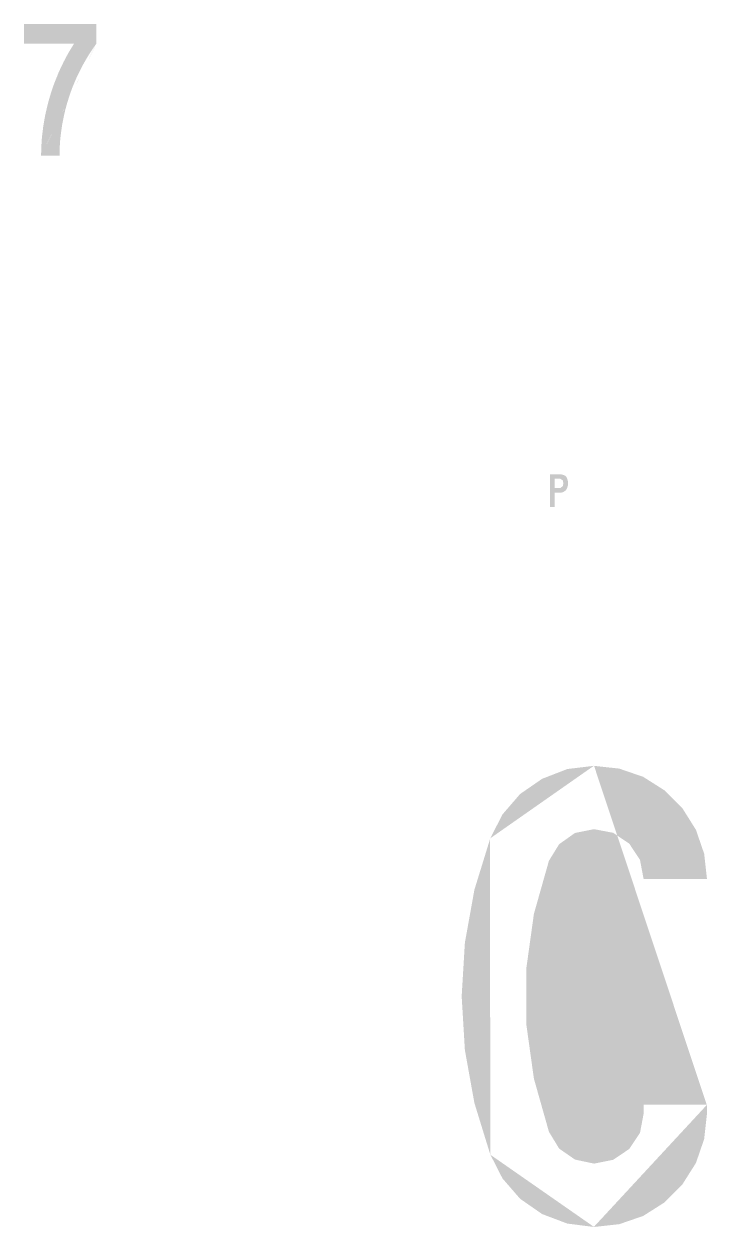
# Model space of a CAD drawing. Extents: x 171 to 1038, y -1303 to 235.
# Drawn here: x 171.4 to 254.5, y 88.2 to 234.6 of the extents above; entities that cross this region are included whole.
import ezdxf

# ---------------------------------------------------------------- set-up
doc = ezdxf.new("R2010")
doc.units = 0
doc.header["$LTSCALE"] = 12
doc.header["$MEASUREMENT"] = 0
doc.linetypes.add('CENTERX2', pattern=[101.6, 63.5, -12.7, 12.7, -12.7])
doc.layers.add('GREEN', color=84, linetype='CONTINUOUS')
doc.layers.add('TBLK25', color=1, linetype='CONTINUOUS')

msp = doc.modelspace()

# ---------------------------------------------------------------- hatches: boundary and pattern name
at = {"layer": 'GREEN'}
h = msp.add_hatch(color=256, dxfattribs=at)
h.paths.add_polyline_path([(254.47, 101.95), (254.44, 101.95)], flags=16)
edge = h.paths.add_edge_path()
edge.add_line((246.76, 103.05), (254.47, 103.05))
edge.add_line((254.47, 103.05), (254.47, 101.95))
edge.add_line((254.13, 98.88), (254.47, 101.95))
edge.add_line((254.13, 98.88), (253.13, 95.97))
edge.add_line((253.13, 95.97), (251.48, 93.36))
edge.add_line((251.48, 93.36), (249.31, 91.17))
edge.add_line((249.31, 91.17), (246.71, 89.52))
edge.add_line((246.71, 89.52), (243.8, 88.52))
edge.add_line((243.8, 88.52), (240.73, 88.18))
edge.add_line((240.73, 88.18), (237.48, 88.59))
edge.add_line((237.48, 88.59), (234.41, 89.75))
edge.add_line((234.41, 89.75), (231.73, 91.61))
edge.add_line((231.73, 91.61), (229.59, 94.08))
edge.add_line((229.59, 94.08), (228.1, 97))
edge.add_line((228.1, 97), (226.17, 103.26))
edge.add_line((226.17, 103.26), (225.01, 109.71))
edge.add_line((225.01, 109.71), (224.62, 116.25))
edge.add_line((224.62, 116.25), (225.01, 122.77))
edge.add_line((225.01, 122.77), (226.17, 129.22))
edge.add_line((226.17, 129.22), (228.1, 135.48))
edge.add_line((228.1, 135.48), (229.59, 138.39))
edge.add_line((229.59, 138.39), (231.73, 140.87))
edge.add_line((231.73, 140.87), (234.41, 142.72))
edge.add_line((234.41, 142.72), (237.48, 143.91))
edge.add_line((237.48, 143.91), (240.73, 144.3))
edge.add_line((240.73, 144.3), (243.8, 143.96))
edge.add_line((243.8, 143.96), (246.71, 142.96))
edge.add_line((246.71, 142.96), (249.31, 141.31))
edge.add_line((249.31, 141.31), (251.48, 139.14))
edge.add_line((251.48, 139.14), (253.13, 136.51))
edge.add_line((253.13, 136.51), (254.13, 133.6))
edge.add_line((254.13, 133.6), (254.47, 130.53))
edge.add_line((254.47, 130.53), (246.76, 130.53))
edge.add_line((246.76, 130.53), (246.32, 132.85))
edge.add_line((246.32, 132.85), (245.01, 134.84))
edge.add_line((245.01, 134.84), (243.05, 136.15))
edge.add_line((243.05, 136.15), (240.73, 136.59))
edge.add_line((240.73, 136.59), (238.41, 136.13))
edge.add_line((238.41, 136.13), (236.48, 134.76))
edge.add_line((236.48, 134.76), (235.24, 132.75))
edge.add_line((235.24, 132.75), (233.41, 126.28))
edge.add_line((233.41, 126.28), (232.48, 119.6))
edge.add_line((232.48, 119.6), (232.48, 112.88))
edge.add_line((232.48, 112.88), (233.41, 106.23))
edge.add_line((233.41, 106.23), (235.24, 99.76))
edge.add_line((235.24, 99.76), (236.48, 97.72))
edge.add_line((236.48, 97.72), (238.41, 96.38))
edge.add_line((238.41, 96.38), (240.73, 95.89))
edge.add_line((240.73, 95.89), (243.05, 96.35))
edge.add_line((243.05, 96.35), (245.01, 97.67))
edge.add_line((245.01, 97.67), (246.32, 99.63))
edge.add_line((246.32, 99.63), (246.76, 101.95))
edge.add_line((246.76, 101.95), (246.76, 103.05))
edge = h.paths.add_edge_path(flags=16)
edge.add_line((254.47, 103.05), (254.44, 103.05))
edge.add_line((240.73, 144.3), (240.7, 144.3))
edge.add_line((228.1, 135.48), (228.07, 135.48))
edge.add_line((228.1, 97), (228.07, 97))
edge.add_line((240.73, 88.18), (240.7, 88.18))
at = {"layer": 'TBLK25', "linetype": 'CENTERX2'}
h = msp.add_hatch(color=256, dxfattribs=at)
h.paths.add_polyline_path([(175.68, 218.57), (175.67, 218.57)], flags=16)
edge = h.paths.add_edge_path()
edge.add_line((175.69, 219.04), (175.68, 218.57))
edge.add_line((173.44, 218.57), (175.68, 218.57))
edge.add_line((173.44, 218.57), (173.45, 219.07))
edge.add_line((173.45, 219.07), (173.47, 219.56))
edge.add_line((173.47, 219.56), (173.49, 220.06))
edge.add_line((173.49, 220.06), (173.52, 220.55))
edge.add_line((173.52, 220.55), (173.57, 221.05))
edge.add_line((173.57, 221.05), (173.63, 221.53))
edge.add_line((173.63, 221.53), (173.69, 222.03))
edge.add_line((173.69, 222.03), (173.77, 222.52))
edge.add_line((173.77, 222.52), (173.85, 223))
edge.add_line((173.85, 223), (173.94, 223.49))
edge.add_line((173.94, 223.49), (174.05, 223.97))
edge.add_line((174.05, 223.97), (174.16, 224.46))
edge.add_line((174.16, 224.46), (174.28, 224.94))
edge.add_line((174.28, 224.94), (174.41, 225.42))
edge.add_line((174.41, 225.42), (174.55, 225.89))
edge.add_line((174.55, 225.89), (174.7, 226.37))
edge.add_line((174.7, 226.37), (174.85, 226.84))
edge.add_line((174.85, 226.84), (175.02, 227.3))
edge.add_line((175.02, 227.3), (175.2, 227.76))
edge.add_line((175.2, 227.76), (175.39, 228.22))
edge.add_line((175.39, 228.22), (175.57, 228.68))
edge.add_line((175.57, 228.68), (175.78, 229.13))
edge.add_line((175.78, 229.13), (175.99, 229.58))
edge.add_line((175.99, 229.58), (176.21, 230.03))
edge.add_line((176.21, 230.03), (176.44, 230.46))
edge.add_line((176.44, 230.46), (176.67, 230.9))
edge.add_line((176.67, 230.9), (176.92, 231.33))
edge.add_line((176.92, 231.33), (177.18, 231.75))
edge.add_line((177.18, 231.75), (177.44, 232.17))
edge.add_line((177.44, 232.17), (171.36, 232.17))
edge.add_line((171.36, 232.17), (171.36, 234.57))
edge.add_line((171.36, 234.57), (180.16, 234.57))
edge.add_line((180.16, 234.57), (180.16, 232.17))
edge.add_line((180.16, 232.17), (179.88, 231.79))
edge.add_line((179.88, 231.79), (179.62, 231.4))
edge.add_line((179.62, 231.4), (179.36, 231.01))
edge.add_line((179.36, 231.01), (179.11, 230.61))
edge.add_line((179.11, 230.61), (178.87, 230.21))
edge.add_line((178.87, 230.21), (178.64, 229.8))
edge.add_line((178.64, 229.8), (178.41, 229.39))
edge.add_line((178.41, 229.39), (178.2, 228.97))
edge.add_line((178.2, 228.97), (177.99, 228.55))
edge.add_line((177.99, 228.55), (177.79, 228.13))
edge.add_line((177.79, 228.13), (177.6, 227.7))
edge.add_line((177.6, 227.7), (177.42, 227.27))
edge.add_line((177.42, 227.27), (177.24, 226.83))
edge.add_line((177.24, 226.83), (177.08, 226.39))
edge.add_line((177.08, 226.39), (176.92, 225.95))
edge.add_line((176.92, 225.95), (176.78, 225.5))
edge.add_line((176.78, 225.5), (176.64, 225.05))
edge.add_line((176.64, 225.05), (176.51, 224.6))
edge.add_line((176.51, 224.6), (176.39, 224.15))
edge.add_line((176.39, 224.15), (176.28, 223.69))
edge.add_line((176.28, 223.69), (176.18, 223.23))
edge.add_line((176.18, 223.23), (176.09, 222.77))
edge.add_line((176.09, 222.77), (176, 222.31))
edge.add_line((176, 222.31), (175.93, 221.85))
edge.add_line((175.93, 221.85), (175.87, 221.38))
edge.add_line((175.87, 221.38), (175.81, 220.92))
edge.add_line((175.81, 220.92), (175.76, 220.45))
edge.add_line((175.76, 220.45), (175.73, 219.98))
edge.add_line((175.73, 219.98), (175.7, 219.51))
edge.add_line((175.7, 219.51), (175.69, 219.04))
edge = h.paths.add_edge_path(flags=16)
edge.add_line((180.16, 232.17), (180.15, 232.17))
edge.add_line((173.44, 218.57), (173.43, 218.57))
h = msp.add_hatch(color=256, dxfattribs=at)
h.paths.add_polyline_path([(236.62, 179.23), (236.55, 179.23)], flags=0)
edge = h.paths.add_edge_path(flags=16)
edge.add_line((235.93, 178.1), (235.93, 179.23))
edge.add_line((235.93, 179.23), (236.62, 179.23))
edge.add_line((236.93, 179.04), (236.62, 179.23))
edge.add_line((236.93, 179.04), (236.99, 178.66))
edge.add_line((236.99, 178.66), (236.93, 178.35))
edge.add_line((236.93, 178.35), (236.62, 178.1))
edge.add_line((236.62, 178.1), (235.93, 178.1))
h.paths.add_polyline_path([(236.55, 179.79), (236.62, 179.79)], flags=16)
edge = h.paths.add_edge_path()
edge.add_line((235.93, 175.78), (235.36, 175.78))
edge.add_line((235.36, 175.78), (235.36, 179.79))
edge.add_line((235.36, 179.79), (236.62, 179.79))
edge.add_line((236.93, 179.73), (236.62, 179.79))
edge.add_line((236.93, 179.73), (237.24, 179.6))
edge.add_line((237.24, 179.6), (237.43, 179.35))
edge.add_line((237.43, 179.35), (237.56, 178.91))
edge.add_line((237.56, 178.91), (237.56, 178.47))
edge.add_line((237.56, 178.47), (237.43, 178.03))
edge.add_line((237.43, 178.03), (237.24, 177.78))
edge.add_line((237.24, 177.78), (236.93, 177.59))
edge.add_line((236.93, 177.59), (236.62, 177.53))
edge.add_line((236.62, 177.53), (235.93, 177.53))
edge.add_line((235.93, 177.53), (235.93, 175.78))

doc.saveas('drawing.dxf')
